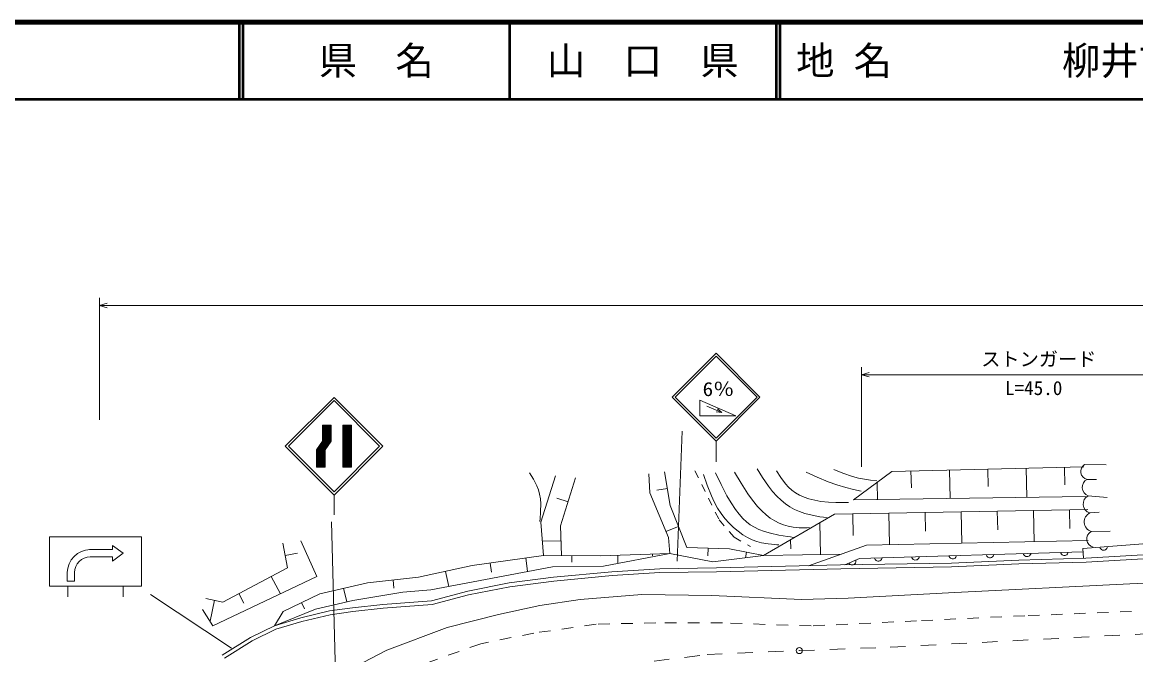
# Model space of a CAD drawing. Units: millimetres, scale not verified. Extents: x 40000 to 680000, y 20000 to 380000.
# Drawn here: x 269476 to 414648, y 297591 to 380000 of the extents above; entities that cross this region are included whole.
import ezdxf
from ezdxf.enums import TextEntityAlignment as Align

# ---------------------------------------------------------------- set-up
doc = ezdxf.new("R2010")
doc.units = ezdxf.units.MM
doc.header["$LTSCALE"] = 1000
for name, pattern in [('USER3', [2, 1, -1]), ('USER4', [3, 1.5, -1.5]), ('USER5', [4, 2, -2])]:
    doc.linetypes.add(name, pattern=pattern)
for name, color, linetype, lineweight in [('M-BGD', 7, 'Continuous', 13), ('M-BMK', 2, 'USER5', 13), ('M-BMK-SRVR', 3, 'Continuous', 13), ('M-STR-HTXT', 7, 'Continuous', 13), ('M-STR-STRC', 7, 'Continuous', 13), ('M-TTL', 2, 'Continuous', 140), ('M-TTL-LINE', 7, 'Continuous', 50)]:
    doc.layers.add(name, color=color, linetype=linetype, lineweight=lineweight)
doc.layers.add('M-TTL-TXT', color=7, linetype='Continuous')
doc.styles.add('ＭＳ ゴシック', font='')
doc.styles.get('ＭＳ ゴシック').set_extended_font_data('MS Gothic')

# ---------------------------------------------------------------- blocks, each defined once
blk = doc.blocks.new('BUHIN1[131]')
at = {"color": 3, "linetype": 'Continuous', "lineweight": 13}
for radius in [398, 12]:
    blk.add_circle((0, 0), radius, dxfattribs=at)

msp = doc.modelspace()

# ---------------------------------------------------------------- hatches: boundary and pattern name
at = {"layer": 'M-STR-STRC'}
h = msp.add_hatch(dxfattribs=at)
h.set_pattern_fill('USER', color=256, style=0, pattern_type=2)
h.set_pattern_definition([(316.1546, (307748, 327500), (41.5629, 43.2727), [])])
h.paths.add_polyline_path([(307857, 322043), (308989, 322043), (308989, 324306), (309743, 325438), (309743, 327517), (308612, 327517), (308612, 325438), (307857, 324306)])
at = {"layer": 'M-TTL', "lineweight": 13}
h = msp.add_hatch(dxfattribs=at)
h.set_pattern_fill('USER', style=0, pattern_type=2)
h.set_pattern_definition([(316.1546, (311152, 327515), (41.5629, 43.2727), [])])
h.paths.add_polyline_path([(311266, 327518), (312394, 327518), (312394, 322043), (311262, 322043)])

# ---------------------------------------------------------------- linework, layer by layer
at = {"layer": 'M-BGD'}
for p, q in [((407968, 322358), (410812, 322315)), ((337074, 314870), (339003, 320899)), ((351180, 321140), (351301, 318668)), ((353954, 317040), (353230, 321441)), ((382842, 321478), (377838, 317754)), ((407860, 322060), (382842, 321478)), ((385344, 321536), (385395, 319337)), ((390347, 321652), (390434, 317948)), ((395351, 321769), (395403, 319523)), ((400355, 321885), (400443, 318102)), ((405358, 322002), (405412, 319708)), ((341595, 320657), (339666, 314388)), ((380920, 320047), (380972, 317790)), ((408313, 320419), (409519, 320419)), ((340631, 317523), (339151, 317978)), ((351301, 318668), (353712, 312881)), ((353592, 319241), (352212, 319014)), ((377838, 317754), (408093, 318220)), ((408442, 318308), (410941, 318093)), ((356124, 311554), (353954, 317040)), ((408384, 316532), (375395, 315892)), ((406027, 316487), (406075, 314042)), ((375395, 315892), (366131, 310529)), ((377751, 315938), (377805, 313141)), ((382464, 316030), (382543, 311939)), ((387176, 316121), (387224, 313669)), ((391889, 316212), (391968, 312128)), ((396602, 316304), (396649, 313855)), ((401315, 316395), (401394, 312318)), ((408658, 316068), (409864, 316154)), ((337435, 310529), (337074, 314870)), ((339666, 314388), (339784, 310510)), ((355039, 314297), (353393, 313646)), ((373481, 314784), (373561, 310662)), ((408830, 313655), (411329, 313698)), ((303449, 312138), (304052, 308898)), ((307895, 307767), (305785, 312439)), ((339725, 312449), (337282, 312374)), ((353712, 312881), (353893, 310771)), ((369653, 312568), (369676, 311383)), ((379526, 311878), (408442, 312460)), ((407744, 311412), (424093, 312692)), ((303751, 310518), (305357, 310817)), ((353893, 310771), (344851, 310469)), ((345273, 309143), (353893, 310771)), ((351633, 310695), (351640, 310486)), ((353893, 310771), (359500, 309686)), ((361670, 311373), (356124, 311554)), ((358897, 311464), (358865, 310473)), ((366131, 310529), (361670, 311373)), ((363901, 310951), (363764, 310228)), ((366131, 310529), (376267, 310714)), ((371987, 309186), (379526, 311878)), ((378653, 310132), (407776, 311006)), ((407744, 311412), (407842, 310160)), ((408145, 310160), (424823, 311132)), ((337435, 310529), (328152, 309203)), ((330473, 309535), (330641, 308355)), ((335114, 310198), (335365, 308446)), ((344851, 310469), (337435, 310529)), ((341143, 310499), (341136, 309656)), ((347111, 310545), (347146, 309497)), ((359500, 309686), (366131, 310529)), ((359996, 308898), (376171, 309286)), ((376171, 309286), (390615, 309529)), ((376736, 309296), (378653, 310132)), ((390615, 309529), (399404, 309917)), ((390630, 309029), (399422, 309418)), ((399404, 309917), (408145, 310160)), ((399422, 309418), (408166, 309661)), ((408166, 309661), (424849, 310632)), ((294331, 301362), (307895, 307767)), ((304052, 308898), (295612, 304451)), ((301942, 307786), (303136, 305520)), ((328152, 309203), (321158, 307696)), ((322763, 306050), (338618, 309064)), ((324655, 308450), (325077, 306490)), ((338618, 309064), (345273, 309143)), ((338735, 307680), (346364, 308410)), ((338790, 307183), (346404, 307912)), ((346364, 308410), (352603, 308800)), ((346404, 307912), (352622, 308301)), ((352603, 308800), (359996, 308898)), ((352622, 308301), (360005, 308398)), ((360005, 308398), (376181, 308786)), ((376181, 308786), (390630, 309029)), ((314467, 306973), (308257, 305526)), ((321158, 307696), (314467, 306973)), ((317813, 307334), (317927, 306275)), ((327554, 305873), (332978, 306948)), ((327666, 305386), (333058, 306455)), ((332978, 306948), (338735, 307680)), ((333058, 306455), (338790, 307183)), ((391042, 305714), (413885, 306819)), ((413885, 306819), (426983, 307427)), ((295612, 304451), (293427, 304904)), ((297722, 305563), (298380, 304314)), ((308257, 305526), (303495, 303235)), ((311362, 306249), (311775, 304476)), ((312574, 304663), (319085, 305748)), ((319085, 305748), (322763, 306050)), ((322832, 304634), (327554, 305873)), ((322916, 304139), (327666, 305386)), ((342223, 304774), (350254, 305438)), ((350254, 305438), (359373, 305327)), ((359373, 305327), (371090, 304774)), ((371090, 304774), (377170, 304940)), ((377170, 304940), (391042, 305714)), ((292975, 303472), (294331, 301362)), ((294520, 304678), (293955, 301947)), ((302364, 301373), (307691, 303518)), ((305876, 304380), (306261, 303580)), ((307691, 303518), (312574, 304663)), ((309517, 303288), (312532, 303715)), ((312532, 303715), (316478, 304140)), ((312594, 303219), (316524, 303642)), ((316478, 304140), (322832, 304634)), ((316524, 303642), (322916, 304139)), ((331556, 302840), (336973, 304001)), ((336973, 304001), (342223, 304774)), ((303495, 303235), (302364, 301373)), ((302364, 301373), (305774, 302409)), ((305774, 302409), (309517, 303288)), ((305904, 301926), (309610, 302796)), ((309610, 302796), (312594, 303219)), ((324869, 301127), (331556, 302840)), ((299220, 299852), (302364, 301373)), ((299462, 299414), (302546, 300906)), ((302546, 300906), (305904, 301926)), ((317021, 298180), (324869, 301127)), ((295547, 297541), (299220, 299852)), ((295854, 297144), (299462, 299414)), ((310942, 295030), (317021, 298180))]:
    msp.add_line(p, q, dxfattribs=at)
at = {"layer": 'M-BGD', "linetype": 'USER4'}
for p, q in [((386085, 302011), (372323, 301348)), ((400195, 302674), (386085, 302011)), ((417107, 303338), (400195, 302674)), ((344285, 301569), (336161, 300408)), ((352078, 301735), (344285, 301569)), ((360755, 301735), (352078, 301735)), ((372323, 301348), (360755, 301735)), ((336161, 300408), (329252, 299027)), ((329252, 299027), (322399, 296595))]:
    msp.add_line(p, q, dxfattribs=at)
at = {"layer": 'M-BGD'}
for points in [[(335629, 321305), (336125, 320473), (336565, 319617), (336775, 319086), (336930, 318531), (337033, 317903), (337076, 317260), (337059, 316250), (336979, 315214), (336968, 315090), (336956, 314957)], [(358309, 321074), (358790, 319675), (359324, 318305), (359701, 317492), (360136, 316698), (360582, 316011), (361084, 315348), (361623, 314737), (362208, 314165), (362797, 313669), (363431, 313215), (364028, 312858), (364649, 312557), (365236, 312337), (365850, 312172), (366715, 312025), (367596, 311937), (367858, 311917), (368120, 311898)], [(359867, 321305), (360584, 319778), (361356, 318277), (361882, 317377), (362468, 316494), (362928, 315893), (363438, 315326), (363892, 314907), (364382, 314537), (364927, 314208), (365514, 313926), (366250, 313647), (367019, 313421), (368133, 313175), (369256, 312989), (369640, 312933), (370024, 312879)], [(362349, 321362), (363192, 319944), (364095, 318541), (364692, 317716), (365340, 316924), (365887, 316342), (366473, 315807), (367004, 315399), (367576, 315034), (368138, 314748), (368737, 314511), (369354, 314331), (369985, 314212), (370761, 314144), (371551, 314137), (371821, 314142), (372102, 314149)], [(365292, 321824), (366007, 320666), (366771, 319541), (367289, 318879), (367862, 318244), (368412, 317723), (368999, 317248), (369562, 316866), (370162, 316532), (370815, 316247), (371501, 316013), (372471, 315765), (373465, 315573), (373937, 315494), (374410, 315418)], [(367831, 321536), (368389, 320682), (368988, 319875), (369390, 319426), (369832, 319023), (370294, 318689), (370802, 318397), (371407, 318125), (372042, 317905), (372811, 317709), (373605, 317569), (374581, 317468), (375544, 317428), (376359, 317426), (377181, 317438)], [(371698, 321362), (373115, 320709), (374551, 320111), (375692, 319719), (376862, 319380), (377851, 319125), (378854, 318881)], [(375276, 321709), (376481, 321229), (377709, 320805), (378487, 320597), (379287, 320446), (380078, 320345), (380874, 320266)], [(400995, 310803), (400958, 310687), (400901, 310587), (400809, 310475), (400701, 310411), (400585, 310373), (400430, 310368), (400311, 310400), (400200, 310456), (400099, 310563), (400036, 310659), (399995, 310773)], [(405848, 310948), (405812, 310832), (405755, 310733), (405663, 310620), (405555, 310557), (405439, 310518), (405284, 310514), (405165, 310545), (405053, 310602), (404953, 310709), (404890, 310805), (404849, 310918)], [(410967, 311665), (410936, 311547), (410884, 311445), (410798, 311328), (410693, 311260), (410578, 311216), (410424, 311203), (410304, 311229), (410190, 311280), (410084, 311383), (410017, 311475), (409970, 311587)], [(378153, 309914), (378162, 309793), (378146, 309679), (378103, 309541), (378026, 309442), (377933, 309362), (377791, 309300), (377669, 309285), (377544, 309296), (377411, 309358), (377317, 309424), (377236, 309514)], [(381580, 310220), (381543, 310104), (381486, 310005), (381394, 309892), (381286, 309829), (381170, 309790), (381015, 309786), (380896, 309817), (380785, 309874), (380684, 309981), (380621, 310076), (380580, 310190)], [(386433, 310366), (386397, 310250), (386340, 310150), (386248, 310038), (386140, 309974), (386024, 309936), (385869, 309931), (385750, 309963), (385638, 310019), (385538, 310126), (385475, 310222), (385434, 310336)], [(391287, 310511), (391251, 310395), (391194, 310296), (391102, 310183), (390994, 310120), (390877, 310081), (390722, 310077), (390604, 310108), (390492, 310165), (390391, 310272), (390328, 310368), (390288, 310481)], [(396141, 310657), (396104, 310541), (396047, 310442), (395956, 310329), (395848, 310266), (395731, 310227), (395576, 310222), (395458, 310254), (395346, 310311), (395245, 310418), (395182, 310513), (395141, 310627)]]:
    msp.add_lwpolyline(points, dxfattribs=at)
at = {"layer": 'M-BGD', "linetype": 'USER3'}
msp.add_lwpolyline([(357178, 321557), (360343, 315152), (362303, 312891), (364413, 311686)], dxfattribs=at)
at = {"layer": 'M-BGD'}
for centre, radius, start, end in [((408544, 321461), 1067, 122.70047, 257.46074), ((408817, 319391), 1146, 116.12338, 250.88367), ((409017, 317233), 1219, 118.11218, 252.87247), ((409246, 314897), 1310, 116.70547, 251.46576), ((409390, 312675), 1129, 119.74487, 254.50516)]:
    msp.add_arc(centre, radius, start, end, dxfattribs=at)
at = {"layer": 'M-BMK'}
for p, q in [((382632, 298573), (416473, 300342)), ((358751, 297600), (370780, 298130)), ((370780, 298130), (382632, 298573)), ((347872, 296273), (358751, 297600))]:
    msp.add_line(p, q, dxfattribs=at)
at = {"layer": 'M-STR-HTXT'}
for p, q in [((279532, 328203), (279532, 344099)), ((279532, 343099), (571485, 343099)), ((378896, 322081), (378896, 335073)), ((378896, 334073), (424429, 334073))]:
    msp.add_line(p, q, dxfattribs=at)
for points in [[(280532, 342812), (279532, 343099), (280532, 343384)], [(379896, 333785), (378896, 334073), (379896, 334358)]]:
    msp.add_lwpolyline(points, dxfattribs=at)
at = {"layer": 'M-STR-STRC'}
for p, q in [((359926, 336881), (354198, 331154)), ((365653, 331154), (359926, 336881)), ((359926, 336500), (354580, 331154)), ((365272, 331154), (359926, 336500)), ((310126, 331126), (303762, 324762)), ((316489, 324762), (310126, 331126)), ((359926, 325426), (354198, 331154)), ((359926, 325808), (354580, 331154)), ((359926, 325808), (365272, 331154)), ((359926, 325426), (365653, 331154)), ((310126, 330702), (304186, 324762)), ((316065, 324762), (310126, 330702)), ((357801, 328720), (357801, 330740)), ((357801, 330740), (362494, 328720)), ((360706, 329141), (358727, 329983)), ((362494, 328720), (357801, 328720)), ((309743, 327518), (308612, 327518)), ((308612, 327518), (308612, 325438)), ((309743, 327518), (309743, 325438)), ((311262, 322043), (311262, 327518)), ((311266, 327518), (312401, 327518)), ((312394, 322043), (312394, 327518)), ((355499, 326712), (354878, 309794)), ((308612, 325438), (307857, 324306)), ((309743, 325438), (308989, 324306)), ((359926, 325426), (359926, 322724)), ((310126, 318398), (303762, 324762)), ((310126, 318823), (304186, 324762)), ((307857, 322043), (307857, 324306)), ((308989, 322043), (308989, 324306)), ((310126, 318823), (316065, 324762)), ((310126, 318398), (316489, 324762)), ((308989, 322043), (307857, 322043)), ((311262, 322043), (312394, 322043)), ((310126, 318398), (310126, 315837)), ((310334, 295127), (309790, 314916)), ((285025, 312937), (273013, 312937)), ((273013, 312937), (273013, 306531)), ((285025, 306531), (285025, 312937)), ((286199, 305448), (296753, 298464))]:
    msp.add_line(p, q, dxfattribs=at)
msp.add_lwpolyline([(360100, 329633), (360706, 329141), (359932, 329238)], dxfattribs=at)
at = {"layer": 'M-TTL'}
msp.add_line((680000, 380000), (40000, 380000), dxfattribs=at)
at = {"layer": 'M-TTL-LINE'}
for p, q in [((297750, 380000), (297750, 370000)), ((298250, 380000), (298250, 370000)), ((333000, 380000), (333000, 370000)), ((367750, 380000), (367750, 370000)), ((368250, 380000), (368250, 370000)), ((40000, 370000), (680000, 370000))]:
    msp.add_line(p, q, dxfattribs=at)

# ---------------------------------------------------------------- block references
at = {"layer": 'M-BMK-SRVR'}
msp.add_blockref('BUHIN1[131]', (370780, 298130), dxfattribs=at)

# ---------------------------------------------------------------- texts
at = {"layer": 'M-STR-HTXT', "style": 'ＭＳ ゴシック'}
for s, p in [('ストンガード', (394509, 334650)), ('L=45.0', (397600, 330873))]:
    msp.add_text(s, height=1833, dxfattribs=at).set_placement(p, align=Align.BOTTOM_LEFT)
at = {"layer": 'M-STR-STRC', "style": 'ＭＳ ゴシック', "width": 1.1}
msp.add_text('6％', height=1833, dxfattribs=at).set_placement((358180, 330740), align=Align.BOTTOM_LEFT)
at = {"layer": 'M-TTL-TXT', "style": 'ＭＳ ゴシック'}
for s, p in [('県\u3000名', (315625, 375000)), ('山\u3000口\u3000県', (350375, 375000))]:
    msp.add_text(s, height=3666, dxfattribs=at).set_placement(p, align=Align.MIDDLE_CENTER)
for s, p in [('地 名', (370380, 375000)), ('柳井市\u3000伊陸', (405024, 375000))]:
    msp.add_text(s, height=3666, dxfattribs=at).set_placement(p, align=Align.MIDDLE_LEFT)

# ---------------------------------------------------------------- wipeouts: each hides what was drawn before it
msp.add_wipeout([(276295, 307170), (276295, 308284), (276334, 308682), (276554, 309283), (276791, 309622), (277312, 310057), (277732, 310242), (278007, 310308), (278347, 310337), (281260, 310337), (281260, 309784), (282630, 310812), (281260, 311840), (281260, 311287), (278347, 311287), (277562, 311183), (276979, 310958), (276316, 310496), (276064, 310235), (275669, 309642), (275432, 309003), (275378, 308729), (275344, 308284), (275344, 307170)])

# ---------------------------------------------------------------- next in the draw order: linework, layer by layer
at = {"layer": 'M-STR-STRC'}
for p, q in [((278260, 311287), (281260, 311287)), ((281260, 311840), (282630, 310812)), ((281260, 311840), (281260, 311287)), ((281260, 309784), (282630, 310812)), ((281260, 310337), (278347, 310337)), ((281260, 310337), (281260, 309784)), ((275344, 307170), (275344, 308284)), ((276295, 307170), (276295, 308284)), ((273013, 306531), (285025, 306531)), ((276295, 307170), (275344, 307170)), ((275415, 306531), (275415, 305117)), ((282623, 306531), (282623, 305117))]:
    msp.add_line(p, q, dxfattribs=at)
for radius in [3003, 2052]:
    msp.add_arc((278347, 308284), radius, 90, 180, dxfattribs=at)

doc.saveas('drawing.dxf')
